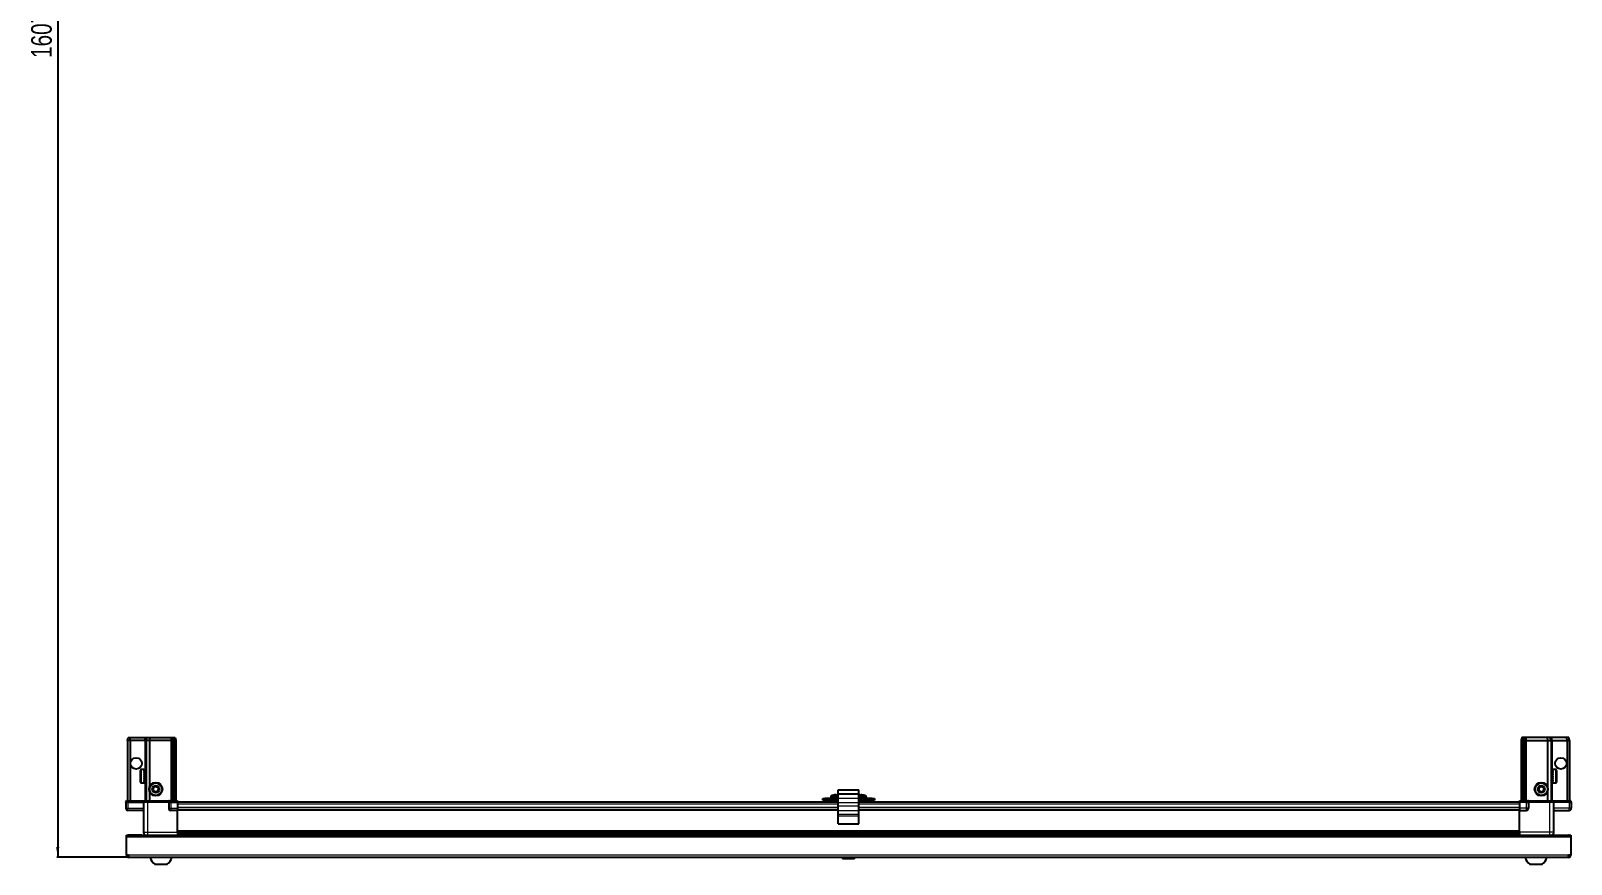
# Model space of a CAD drawing. Header units: millimetres. Extents: x 1219 to 6202, y -1244 to 1898.
# Drawn here: x 1283 to 2775, y -1244 to -437 of the extents above; entities that cross this region are included whole.
import ezdxf

# ---------------------------------------------------------------- set-up
doc = ezdxf.new("R2010")
doc.units = ezdxf.units.MM
doc.layers.add('FORMAT', color=7, linetype='Continuous')
doc.styles.add('SLDTEXTSTYLE0', font='TXT', dxfattribs={"width": 0.75})
doc.dimstyles.new('SLDDIMSTYLE0', dxfattribs={"dimtxt": 20, "dimasz": 10, "dimexe": 0, "dimexo": 0.0625, "dimgap": 5, "dimtad": 2, "dimdec": 1, "dimrnd": 1e-09, "dimzin": 12, "dimdsep": 46, "dimtxsty": 'SLDTEXTSTYLE0', "dimsah": 1, "dimcen": 0.09, "dimadec": 0, "dimazin": 3, "dimtfac": 1, "dimtofl": 0, "dimtmove": 0, "dimatfit": 3, "dimfxl": 0, "dimfrac": 2, "dimtolj": 1, "dimtzin": 12, "dimarcsym": 0})

# ---------------------------------------------------------------- blocks, each defined once
blk = doc.blocks.new('_D_10')
at = {"layer": 'FORMAT'}
for p, q in [((2068.9, 369.4), (1307.7, 369.4)), ((1308.7, 369.4), (1308.7, -1237.6)), ((1377.2, -1237.6), (1307.7, -1237.6))]:
    blk.add_line(p, q, dxfattribs=at)
for points in [[(1308.7, 369.4), (1307.1, 359.4), (1310.2, 359.4)], [(1308.7, -1237.6), (1310.2, -1227.6), (1307.1, -1227.6)]]:
    blk.add_solid(points, dxfattribs=at)
at = {"layer": 'FORMAT', "insert": (1282.9, -463.7), "char_height": 20, "attachment_point": 1, "rotation": 90, "style": 'SLDTEXTSTYLE0'}
blk.add_mtext('1607', dxfattribs=at)

msp = doc.modelspace()

# ---------------------------------------------------------------- linework, layer by layer
at = {"color": 7, "linetype": 'Continuous', "lineweight": 25}
for p, q in [((1376.16, -1124.64), (1376.96, -1121.64)), ((1376.16, -1124.64), (1376.16, -1182.94)), ((1378.66, -1124.64), (1376.16, -1124.64)), ((1376.96, -1121.64), (1378.81, -1121.64)), ((1378.66, -1124.64), (1378.81, -1121.64)), ((1393.16, -1124.64), (1378.66, -1124.64)), ((1378.66, -1124.64), (1378.66, -1182.94)), ((1378.81, -1121.64), (1393.16, -1121.64)), ((1393.16, -1121.64), (1394.96, -1121.64)), ((1394.16, -1124.64), (1393.16, -1124.64)), ((1394.16, -1124.64), (1394.96, -1121.64)), ((1397.66, -1124.64), (1394.16, -1124.64)), ((1394.16, -1124.64), (1394.16, -1182.94)), ((1394.96, -1121.64), (1397.99, -1121.64)), ((1397.99, -1121.64), (1397.66, -1124.64)), ((1397.66, -1124.64), (1397.66, -1169.14)), ((1418.16, -1124.64), (1397.66, -1124.64)), ((1397.99, -1121.64), (1418.16, -1121.64)), ((1418.16, -1121.64), (1419.96, -1121.64)), ((1419.16, -1124.64), (1418.16, -1124.64)), ((1419.96, -1121.64), (1419.16, -1124.64)), ((1419.16, -1124.64), (1419.16, -1182.94)), ((1420.16, -1124.64), (1419.16, -1124.64)), ((1419.96, -1121.64), (1420.7, -1121.64)), ((1420.7, -1121.64), (1420.16, -1124.64)), ((1420.16, -1124.64), (1420.16, -1182.94)), ((1421.66, -1124.64), (1420.16, -1124.64)), ((1420.7, -1121.64), (1421.2, -1121.64)), ((1421.2, -1121.64), (1422.35, -1121.64)), ((1421.2, -1121.64), (1421.66, -1124.64)), ((1421.66, -1124.64), (1421.66, -1182.94)), ((1423.16, -1124.64), (1421.66, -1124.64)), ((1422.35, -1121.64), (1423.16, -1124.64)), ((1423.16, -1124.64), (1423.16, -1182.94)), ((2726.96, -1121.64), (2726.16, -1124.64)), ((2726.16, -1124.64), (2727.66, -1124.64)), ((2726.16, -1124.64), (2726.16, -1182.94)), ((2728.11, -1121.64), (2726.96, -1121.64)), ((2728.11, -1121.64), (2727.66, -1124.64)), ((2727.66, -1124.64), (2729.16, -1124.64)), ((2727.66, -1124.64), (2727.66, -1182.94)), ((2728.61, -1121.64), (2728.11, -1121.64)), ((2728.61, -1121.64), (2729.16, -1124.64)), ((2729.35, -1121.64), (2728.61, -1121.64)), ((2729.16, -1124.64), (2729.16, -1182.94)), ((2729.16, -1124.64), (2730.16, -1124.64)), ((2729.35, -1121.64), (2730.16, -1124.64)), ((2731.16, -1121.64), (2729.35, -1121.64)), ((2730.16, -1124.64), (2730.16, -1182.94)), ((2730.16, -1124.64), (2731.16, -1124.64)), ((2751.32, -1121.64), (2731.16, -1121.64)), ((2731.16, -1124.64), (2751.66, -1124.64)), ((2751.32, -1121.64), (2751.66, -1124.64)), ((2754.35, -1121.64), (2751.32, -1121.64)), ((2751.66, -1124.64), (2751.66, -1169.14)), ((2751.66, -1124.64), (2755.16, -1124.64)), ((2755.16, -1124.64), (2754.35, -1121.64)), ((2756.16, -1121.64), (2754.35, -1121.64)), ((2755.16, -1124.64), (2755.16, -1182.94)), ((2755.16, -1124.64), (2756.16, -1124.64)), ((2770.5, -1121.64), (2756.16, -1121.64)), ((2756.16, -1124.64), (2770.66, -1124.64)), ((2770.66, -1124.64), (2770.5, -1121.64)), ((2772.35, -1121.64), (2770.5, -1121.64)), ((2770.66, -1124.64), (2770.66, -1182.94)), ((2770.66, -1124.64), (2773.16, -1124.64)), ((2773.16, -1124.64), (2772.35, -1121.64)), ((2773.16, -1124.64), (2773.16, -1182.94)), ((1388.96, -1164.84), (1388.96, -1153.44)), ((1392.16, -1152.64), (1389.76, -1152.64)), ((1392.16, -1152.64), (1392.16, -1152.65)), ((1392.16, -1152.65), (1392.66, -1152.65)), ((1392.16, -1152.84), (1392.66, -1152.84)), ((1392.16, -1152.84), (1392.16, -1153.06)), ((1392.16, -1153.06), (1392.66, -1153.06)), ((1392.16, -1153.63), (1392.66, -1153.63)), ((1392.16, -1153.63), (1392.16, -1154.06)), ((1392.16, -1154.06), (1392.66, -1154.06)), ((1392.16, -1154.97), (1392.66, -1154.97)), ((1392.16, -1154.97), (1392.16, -1155.56)), ((1392.16, -1155.56), (1392.66, -1155.56)), ((1392.16, -1156.71), (1392.66, -1156.71)), ((1392.16, -1156.71), (1392.16, -1157.41)), ((1392.16, -1157.41), (1392.66, -1157.41)), ((1392.16, -1158.69), (1392.66, -1158.69)), ((1392.16, -1158.69), (1392.16, -1159.43)), ((1392.16, -1158.84), (1392.66, -1158.84)), ((1392.16, -1159.34), (1392.66, -1159.34)), ((1392.16, -1159.43), (1392.66, -1159.43)), ((1392.16, -1160.72), (1392.66, -1160.72)), ((1392.16, -1160.72), (1392.16, -1161.42)), ((1392.16, -1161.42), (1392.66, -1161.42)), ((1392.16, -1162.59), (1392.66, -1162.59)), ((1392.16, -1162.59), (1392.16, -1163.19)), ((1392.16, -1163.19), (1392.66, -1163.19)), ((1392.66, -1152.84), (1392.66, -1152.65)), ((1392.66, -1153.06), (1392.66, -1152.84)), ((1392.66, -1153.63), (1392.66, -1153.06)), ((1392.66, -1154.06), (1392.66, -1153.63)), ((1392.66, -1154.97), (1392.66, -1154.06)), ((1392.76, -1154.74), (1392.66, -1154.74)), ((1392.66, -1155.56), (1392.66, -1154.97)), ((1392.66, -1156.71), (1392.66, -1155.56)), ((1392.66, -1157.41), (1392.66, -1156.71)), ((1392.66, -1158.69), (1392.66, -1157.41)), ((1392.66, -1158.84), (1392.66, -1158.69)), ((1392.66, -1159.43), (1392.66, -1159.34)), ((1392.66, -1160.72), (1392.66, -1159.43)), ((1392.66, -1161.42), (1392.66, -1160.72)), ((1392.66, -1162.59), (1392.66, -1161.42)), ((1392.66, -1163.19), (1392.66, -1162.59)), ((1392.66, -1164.12), (1392.66, -1163.19)), ((1392.66, -1163.54), (1392.76, -1163.54)), ((1392.76, -1163.54), (1392.76, -1154.74)), ((1393.64, -1155.84), (1393.16, -1155.14)), ((1393.16, -1163.14), (1393.16, -1155.14)), ((1393.16, -1163.14), (1393.64, -1162.45)), ((1394.12, -1155.14), (1393.64, -1155.84)), ((1393.64, -1162.45), (1393.64, -1155.84)), ((1393.64, -1162.45), (1394.12, -1163.14)), ((1394.16, -1155.14), (1394.12, -1155.14)), ((1394.12, -1163.14), (1394.12, -1155.14)), ((1394.12, -1163.14), (1394.16, -1163.14)), ((2755.19, -1155.14), (2755.16, -1155.14)), ((2755.16, -1163.14), (2755.19, -1163.14)), ((2755.67, -1155.84), (2755.19, -1155.14)), ((2755.19, -1155.14), (2755.19, -1163.14)), ((2755.19, -1163.14), (2755.67, -1162.45)), ((2756.16, -1155.14), (2755.67, -1155.84)), ((2755.67, -1155.84), (2755.67, -1162.45)), ((2755.67, -1162.45), (2756.16, -1163.14)), ((2756.16, -1155.14), (2756.16, -1163.14)), ((2756.66, -1154.74), (2756.56, -1154.74)), ((2756.56, -1154.74), (2756.56, -1163.54)), ((2756.56, -1163.54), (2756.66, -1163.54)), ((2759.56, -1152.64), (2756.66, -1152.64)), ((2757.16, -1152.64), (2756.66, -1152.64)), ((2756.66, -1152.64), (2756.66, -1152.69)), ((2756.66, -1152.69), (2756.66, -1152.98)), ((2757.16, -1152.69), (2756.66, -1152.69)), ((2757.16, -1152.98), (2756.66, -1152.98)), ((2756.66, -1152.98), (2756.66, -1153.25)), ((2757.16, -1153.25), (2756.66, -1153.25)), ((2756.66, -1153.25), (2756.66, -1153.92)), ((2757.16, -1153.92), (2756.66, -1153.92)), ((2756.66, -1153.92), (2756.66, -1154.39)), ((2756.66, -1154.39), (2756.66, -1155.36)), ((2757.16, -1154.39), (2756.66, -1154.39)), ((2757.16, -1155.36), (2756.66, -1155.36)), ((2756.66, -1155.36), (2756.66, -1155.99)), ((2756.66, -1155.99), (2756.66, -1157.18)), ((2757.16, -1155.99), (2756.66, -1155.99)), ((2757.16, -1157.18), (2756.66, -1157.18)), ((2756.66, -1157.18), (2756.66, -1157.82)), ((2757.16, -1157.82), (2756.66, -1157.82)), ((2756.66, -1157.9), (2756.66, -1159.19)), ((2757.16, -1157.9), (2756.66, -1157.9)), ((2757.16, -1159.19), (2756.66, -1159.19)), ((2757.16, -1159.68), (2756.66, -1159.68)), ((2756.66, -1159.68), (2756.66, -1159.93)), ((2756.66, -1159.93), (2756.66, -1161.2)), ((2757.16, -1159.93), (2756.66, -1159.93)), ((2757.16, -1161.2), (2756.66, -1161.2)), ((2756.66, -1161.2), (2756.66, -1161.89)), ((2756.66, -1161.89), (2756.66, -1163.01)), ((2757.16, -1161.89), (2756.66, -1161.89)), ((2757.16, -1163.01), (2756.66, -1163.01)), ((2756.66, -1163.01), (2756.66, -1163.57)), ((2756.66, -1163.57), (2756.66, -1164.43)), ((2757.16, -1163.57), (2756.66, -1163.57)), ((2757.16, -1152.69), (2757.16, -1152.64)), ((2757.16, -1153.25), (2757.16, -1152.98)), ((2757.16, -1154.39), (2757.16, -1153.92)), ((2757.16, -1155.99), (2757.16, -1155.36)), ((2757.16, -1157.9), (2757.16, -1157.18)), ((2757.16, -1159.93), (2757.16, -1159.19)), ((2757.16, -1161.89), (2757.16, -1161.2)), ((2757.16, -1163.57), (2757.16, -1163.01)), ((2760.36, -1153.44), (2760.36, -1164.84)), ((1389.76, -1165.64), (1392.16, -1165.64)), ((1392.16, -1164.12), (1392.66, -1164.12)), ((1392.16, -1164.12), (1392.16, -1164.57)), ((1392.16, -1164.57), (1392.66, -1164.57)), ((1392.16, -1165.17), (1392.66, -1165.17)), ((1392.16, -1165.17), (1392.16, -1165.41)), ((1392.16, -1165.41), (1392.66, -1165.41)), ((1392.16, -1165.63), (1392.66, -1165.63)), ((1392.16, -1165.63), (1392.16, -1165.64)), ((1392.16, -1165.64), (1392.66, -1165.64)), ((1392.66, -1164.57), (1392.66, -1164.12)), ((1392.66, -1165.17), (1392.66, -1164.57)), ((1392.66, -1165.41), (1392.66, -1165.17)), ((1392.66, -1165.63), (1392.66, -1165.41)), ((1392.66, -1165.64), (1392.66, -1165.63)), ((1397.66, -1174.14), (1397.66, -1182.94)), ((2063.33, -1177.31), (2063.33, -1177.31)), ((2064.66, -1172.29), (2084.66, -1172.29)), ((2064.66, -1176.29), (2064.66, -1172.29)), ((2064.66, -1176.29), (2084.66, -1176.29)), ((2064.66, -1180.28), (2064.66, -1176.29)), ((2084.66, -1176.29), (2084.66, -1172.29)), ((2084.66, -1180.28), (2084.66, -1176.29)), ((2088.33, -1177.31), (2088.33, -1177.31)), ((2751.66, -1174.14), (2751.66, -1182.94)), ((2757.16, -1164.43), (2756.66, -1164.43)), ((2756.66, -1164.43), (2756.66, -1164.83)), ((2756.66, -1164.83), (2756.66, -1165.34)), ((2757.16, -1164.83), (2756.66, -1164.83)), ((2757.16, -1165.34), (2756.66, -1165.34)), ((2756.66, -1165.34), (2756.66, -1165.52)), ((2756.66, -1165.52), (2756.66, -1165.64)), ((2757.16, -1165.52), (2756.66, -1165.52)), ((2756.66, -1165.64), (2759.56, -1165.64)), ((2757.16, -1164.83), (2757.16, -1164.43)), ((2757.16, -1165.52), (2757.16, -1165.34)), ((1375.16, -1182.94), (1374.66, -1183.81)), ((1374.66, -1184.14), (1374.66, -1183.81)), ((1374.66, -1184.14), (1376.66, -1184.14)), ((1374.66, -1184.14), (1374.66, -1190.14)), ((1376.66, -1182.94), (1375.16, -1182.94)), ((1376.66, -1182.94), (1391.46, -1182.94)), ((1391.46, -1184.14), (1376.66, -1184.14)), ((1376.66, -1184.14), (1391.46, -1184.14)), ((1391.66, -1192.14), (1376.66, -1192.14)), ((1391.46, -1182.94), (1391.66, -1182.94)), ((1391.66, -1184.14), (1391.46, -1184.14)), ((1391.66, -1184.14), (1391.66, -1182.94)), ((1391.66, -1182.94), (1395.66, -1182.94)), ((1395.66, -1184.14), (1391.66, -1184.14)), ((1391.66, -1184.14), (1391.66, -1213.14)), ((1395.66, -1182.94), (1415.96, -1182.94)), ((1415.96, -1184.14), (1395.66, -1184.14)), ((1415.96, -1182.94), (1416.16, -1182.94)), ((1416.16, -1184.14), (1415.96, -1184.14)), ((1416.16, -1184.14), (1416.16, -1182.94)), ((1416.83, -1182.94), (1416.16, -1182.94)), ((1416.16, -1184.14), (1418.16, -1184.14)), ((1416.16, -1184.14), (1416.16, -1190.14)), ((1416.83, -1182.94), (1424.66, -1182.94)), ((1424.66, -1183.81), (1418.16, -1183.81)), ((1424.66, -1184.14), (1418.16, -1184.14)), ((1418.16, -1184.14), (1424.66, -1184.14)), ((1424.66, -1192.14), (1418.16, -1192.14)), ((1424.66, -1182.94), (1424.66, -1183.81)), ((1424.66, -1183.81), (1424.66, -1183.81)), ((1424.66, -1184.14), (1424.66, -1183.81)), ((1424.66, -1184.14), (1424.66, -1184.14)), ((1424.66, -1184.14), (1424.66, -1190.14)), ((2064.66, -1184.29), (1424.66, -1184.29)), ((1424.66, -1190.14), (1424.66, -1192.14)), ((2064.66, -1191.49), (1424.66, -1191.49)), ((1424.66, -1213.14), (1424.66, -1192.14)), ((2049.66, -1182.29), (2049.66, -1180.79)), ((2049.66, -1180.79), (2051.66, -1180.79)), ((2051.66, -1182.29), (2049.66, -1182.29)), ((2051.66, -1180.79), (2051.66, -1182.29)), ((2062.91, -1180.79), (2051.66, -1180.79)), ((2062.91, -1182.29), (2051.66, -1182.29)), ((2057.41, -1178.89), (2057.41, -1180.79)), ((2059.66, -1182.29), (2059.66, -1184.29)), ((2062.91, -1182.29), (2062.91, -1180.79)), ((2062.91, -1180.79), (2064.66, -1180.79)), ((2064.66, -1182.29), (2062.91, -1182.29)), ((2064.66, -1184.6), (2064.66, -1180.28)), ((2064.66, -1187.83), (2064.66, -1184.6)), ((2064.66, -1192.15), (2064.66, -1187.83)), ((2064.66, -1195.93), (2064.66, -1192.15)), ((2084.66, -1184.6), (2084.66, -1180.28)), ((2084.66, -1180.79), (2086.41, -1180.79)), ((2086.41, -1182.29), (2084.66, -1182.29)), ((2724.66, -1184.29), (2084.66, -1184.29)), ((2084.66, -1187.83), (2084.66, -1184.6)), ((2084.66, -1192.15), (2084.66, -1187.83)), ((2724.66, -1191.49), (2084.66, -1191.49)), ((2084.66, -1195.93), (2084.66, -1192.15)), ((2086.41, -1180.79), (2086.41, -1182.29)), ((2097.66, -1180.79), (2086.41, -1180.79)), ((2097.66, -1182.29), (2086.41, -1182.29)), ((2089.66, -1184.29), (2089.66, -1182.29)), ((2091.91, -1180.79), (2091.91, -1178.89)), ((2097.66, -1182.29), (2097.66, -1180.79)), ((2097.66, -1180.79), (2099.66, -1180.79)), ((2099.66, -1182.29), (2097.66, -1182.29)), ((2099.66, -1180.79), (2099.66, -1182.29)), ((2724.66, -1183.81), (2724.66, -1182.94)), ((2724.66, -1182.94), (2732.48, -1182.94)), ((2731.16, -1183.81), (2724.66, -1183.81)), ((2724.66, -1184.14), (2724.66, -1183.81)), ((2731.16, -1184.14), (2724.66, -1184.14)), ((2724.66, -1184.14), (2724.66, -1190.14)), ((2724.66, -1190.14), (2724.66, -1192.14)), ((2724.66, -1192.14), (2731.16, -1192.14)), ((2724.66, -1213.14), (2724.66, -1192.14)), ((2731.16, -1184.14), (2733.16, -1184.14)), ((2733.16, -1184.14), (2731.16, -1184.14)), ((2733.16, -1182.94), (2732.48, -1182.94)), ((2733.16, -1184.14), (2733.16, -1182.94)), ((2733.16, -1182.94), (2733.36, -1182.94)), ((2733.36, -1184.14), (2733.16, -1184.14)), ((2733.16, -1184.14), (2733.16, -1190.14)), ((2733.36, -1182.94), (2753.66, -1182.94)), ((2753.66, -1184.14), (2733.36, -1184.14)), ((2753.66, -1182.94), (2757.66, -1182.94)), ((2757.66, -1184.14), (2753.66, -1184.14)), ((2757.66, -1184.14), (2757.66, -1182.94)), ((2757.66, -1182.94), (2757.86, -1182.94)), ((2757.86, -1184.14), (2757.66, -1184.14)), ((2757.66, -1184.14), (2757.66, -1213.14)), ((2757.66, -1192.14), (2772.66, -1192.14)), ((2757.86, -1182.94), (2772.66, -1182.94)), ((2772.66, -1184.14), (2757.86, -1184.14)), ((2774.16, -1182.94), (2772.66, -1182.94)), ((2772.66, -1184.14), (2774.66, -1184.14)), ((2774.66, -1183.81), (2774.16, -1182.94)), ((2774.66, -1183.81), (2774.16, -1182.94)), ((2774.66, -1184.14), (2774.66, -1183.81)), ((2774.66, -1184.14), (2774.66, -1183.81)), ((2774.66, -1184.14), (2774.66, -1184.14)), ((2774.66, -1184.14), (2774.66, -1190.14)), ((2064.66, -1197.37), (2064.66, -1195.93)), ((2064.66, -1205.09), (2064.66, -1197.37)), ((2064.66, -1205.09), (2084.66, -1205.09)), ((2084.66, -1197.37), (2084.66, -1195.93)), ((2084.66, -1205.09), (2084.66, -1197.37)), ((1375.16, -1216.14), (2774.16, -1216.14)), ((1375.16, -1218.24), (1375.16, -1216.14)), ((1375.16, -1235.54), (1375.16, -1218.24)), ((1390.16, -1216.04), (1377.26, -1216.04)), ((1390.16, -1216.04), (1390.16, -1216.14)), ((1424.66, -1214.17), (2724.66, -1214.17)), ((1424.66, -1214.2), (2724.66, -1214.2)), ((1448.53, -1215.99), (1424.66, -1215.99)), ((1443.16, -1216.14), (1443.16, -1215.99)), ((1443.2, -1216.14), (1443.2, -1215.99)), ((1443.47, -1216.14), (1443.47, -1215.99)), ((1443.73, -1216.14), (1443.73, -1215.99)), ((1444.38, -1216.14), (1444.38, -1215.99)), ((1444.84, -1216.14), (1444.84, -1215.99)), ((1445.81, -1216.14), (1445.81, -1215.99)), ((1446.43, -1216.14), (1446.43, -1215.99)), ((1447.62, -1216.14), (1447.62, -1215.99)), ((1448.28, -1216.14), (1448.28, -1215.99)), ((1448.33, -1216.14), (1448.33, -1215.99)), ((1449.62, -1215.99), (1448.53, -1215.99)), ((1450.35, -1215.99), (1449.62, -1215.99)), ((1449.62, -1216.14), (1449.62, -1215.99)), ((1449.62, -1215.99), (1449.62, -1215.99)), ((1449.63, -1216.14), (1449.63, -1215.99)), ((1450.13, -1216.14), (1450.13, -1215.99)), ((1450.36, -1215.99), (1450.35, -1215.99)), ((1450.36, -1216.14), (1450.36, -1215.99)), ((1450.78, -1215.99), (1450.36, -1215.99)), ((2698.53, -1215.99), (1450.78, -1215.99)), ((1451.63, -1216.14), (1451.63, -1215.99)), ((1452.32, -1216.14), (1452.32, -1215.99)), ((1453.45, -1216.14), (1453.45, -1215.99)), ((1454.02, -1216.14), (1454.02, -1215.99)), ((1454.9, -1216.14), (1454.9, -1215.99)), ((1455.3, -1216.14), (1455.3, -1215.99)), ((1455.83, -1216.14), (1455.83, -1215.99)), ((1456.02, -1216.14), (1456.02, -1215.99)), ((1456.16, -1216.14), (1456.16, -1215.99)), ((2693.16, -1216.14), (2693.16, -1215.99)), ((2693.33, -1216.14), (2693.33, -1215.99)), ((2693.54, -1216.14), (2693.54, -1215.99)), ((2694.1, -1216.14), (2694.1, -1215.99)), ((2694.52, -1216.14), (2694.52, -1215.99)), ((2695.42, -1216.14), (2695.42, -1215.99)), ((2696, -1216.14), (2696, -1215.99)), ((2697.15, -1216.14), (2697.15, -1215.99)), ((2697.84, -1216.14), (2697.84, -1215.99)), ((2699.12, -1215.99), (2698.53, -1215.99)), ((2699.12, -1216.14), (2699.12, -1215.99)), ((2699.13, -1215.99), (2699.12, -1215.99)), ((2699.86, -1215.99), (2699.13, -1215.99)), ((2699.29, -1216.14), (2699.29, -1215.99)), ((2699.79, -1216.14), (2699.79, -1215.99)), ((2699.86, -1216.14), (2699.86, -1215.99)), ((2700.78, -1215.99), (2699.86, -1215.99)), ((2699.86, -1215.99), (2699.86, -1215.99)), ((2724.66, -1215.99), (2700.78, -1215.99)), ((2701.15, -1216.14), (2701.15, -1215.99)), ((2701.86, -1216.14), (2701.86, -1215.99)), ((2703.03, -1216.14), (2703.03, -1215.99)), ((2703.64, -1216.14), (2703.64, -1215.99)), ((2704.58, -1216.14), (2704.58, -1215.99)), ((2705.03, -1216.14), (2705.03, -1215.99)), ((2705.65, -1216.14), (2705.65, -1215.99)), ((2705.9, -1216.14), (2705.9, -1215.99)), ((2706.14, -1216.14), (2706.14, -1215.99)), ((2706.15, -1216.14), (2706.15, -1215.99)), ((2759.16, -1216.04), (2759.16, -1216.14)), ((2759.16, -1216.04), (2772.06, -1216.04)), ((2774.16, -1216.14), (2774.16, -1218.24)), ((2774.16, -1218.24), (2774.16, -1235.54)), ((1377.26, -1235.54), (1375.16, -1235.54)), ((1377.26, -1235.54), (1377.26, -1237.64)), ((2772.06, -1237.64), (1377.26, -1237.64)), ((2069.86, -1237.64), (2068.87, -1238.63)), ((2080.44, -1238.63), (2079.46, -1237.64)), ((2774.16, -1235.54), (2772.06, -1235.54)), ((2772.06, -1237.64), (2772.06, -1235.54)), ((1402.66, -1244.24), (1414.66, -1244.24)), ((2068.87, -1238.63), (2068.87, -1239.14)), ((2080.44, -1238.63), (2068.87, -1238.63)), ((2080.44, -1239.14), (2068.87, -1239.14)), ((2080.44, -1239.14), (2080.44, -1238.63)), ((2734.66, -1244.24), (2746.66, -1244.24))]:
    msp.add_line(p, q, dxfattribs=at)
at = {"color": 8, "linetype": 'Continuous', "lineweight": 18}
for p, q in [((1393.16, -1124.64), (1393.16, -1121.64)), ((1393.16, -1124.64), (1393.16, -1155.14)), ((1418.16, -1121.64), (1418.16, -1124.64)), ((1418.16, -1124.64), (1418.16, -1182.94)), ((2731.16, -1121.64), (2731.16, -1124.64)), ((2731.16, -1124.64), (2731.16, -1182.94)), ((2756.16, -1124.64), (2756.16, -1121.64)), ((2756.16, -1124.64), (2756.16, -1155.14)), ((1389.76, -1165.64), (1389.76, -1152.64)), ((1393.16, -1163.14), (1393.16, -1182.94)), ((2756.16, -1163.14), (2756.16, -1182.94)), ((2759.56, -1152.64), (2759.56, -1165.64)), ((2057.6, -1178.52), (2062.16, -1178.52)), ((2062.16, -1178.52), (2064.66, -1178.52)), ((2084.66, -1178.52), (2087.16, -1178.52)), ((2087.16, -1178.52), (2091.71, -1178.52)), ((1374.66, -1190.14), (1376.66, -1190.14)), ((1376.66, -1184.14), (1376.66, -1182.94)), ((1376.66, -1184.14), (1376.66, -1190.14)), ((1376.66, -1190.14), (1391.66, -1190.14)), ((1376.66, -1192.14), (1376.66, -1190.14)), ((1391.46, -1184.14), (1391.46, -1182.94)), ((1395.66, -1184.14), (1395.66, -1182.94)), ((1395.66, -1184.14), (1395.66, -1213.14)), ((1415.96, -1184.14), (1415.96, -1182.94)), ((1416.16, -1190.14), (1418.16, -1190.14)), ((1418.16, -1184.14), (1418.16, -1183.81)), ((1418.16, -1184.14), (1418.16, -1190.14)), ((1418.16, -1190.14), (1424.66, -1190.14)), ((1418.16, -1190.14), (1418.16, -1192.14)), ((1424.66, -1184.14), (1424.66, -1183.81)), ((2064.66, -1186.29), (1424.66, -1186.29)), ((2064.66, -1189.49), (1424.66, -1189.49)), ((2064.66, -1192.14), (1424.66, -1192.14)), ((2057.41, -1178.89), (2062.16, -1178.89)), ((2062.16, -1178.89), (2064.66, -1178.89)), ((2064.66, -1180.28), (2084.66, -1180.28)), ((2064.66, -1184.6), (2084.66, -1184.6)), ((2064.66, -1187.83), (2084.66, -1187.83)), ((2064.66, -1192.15), (2084.66, -1192.15)), ((2084.66, -1178.89), (2087.16, -1178.89)), ((2724.66, -1186.29), (2084.66, -1186.29)), ((2724.66, -1189.49), (2084.66, -1189.49)), ((2724.66, -1192.14), (2084.66, -1192.14)), ((2087.16, -1178.89), (2091.91, -1178.89)), ((2731.16, -1190.14), (2724.66, -1190.14)), ((2731.16, -1184.14), (2731.16, -1183.81)), ((2731.16, -1184.14), (2731.16, -1190.14)), ((2731.16, -1190.14), (2731.16, -1192.14)), ((2733.16, -1190.14), (2731.16, -1190.14)), ((2733.36, -1182.94), (2733.36, -1184.14)), ((2753.66, -1184.14), (2753.66, -1182.94)), ((2753.66, -1184.14), (2753.66, -1213.14)), ((2772.66, -1190.14), (2757.66, -1190.14)), ((2757.86, -1182.94), (2757.86, -1184.14)), ((2772.66, -1184.14), (2772.66, -1182.94)), ((2772.66, -1184.14), (2772.66, -1190.14)), ((2774.66, -1190.14), (2772.66, -1190.14)), ((2772.66, -1192.14), (2772.66, -1190.14)), ((2064.66, -1195.93), (2084.66, -1195.93)), ((2064.66, -1197.37), (2084.66, -1197.37)), ((2774.16, -1218.24), (1375.16, -1218.24)), ((1377.26, -1216.14), (1377.26, -1216.04)), ((1395.66, -1213.14), (1424.66, -1213.14)), ((1424.66, -1211.55), (2724.66, -1211.55)), ((2724.66, -1212.96), (1424.66, -1212.96)), ((1424.66, -1215.41), (2724.66, -1215.41)), ((2753.66, -1213.14), (2724.66, -1213.14)), ((2772.06, -1216.14), (2772.06, -1216.04)), ((2772.06, -1235.54), (1377.26, -1235.54))]:
    msp.add_line(p, q, dxfattribs=at)
at = {"color": 7, "linetype": 'Continuous', "lineweight": 25, "flags": 128}
for points in [[(2064.66, -1177.5), (2064.65, -1177.49), (2064.33, -1177.4)], [(2085.01, -1177.39), (2084.69, -1177.49), (2084.66, -1177.5)], [(1377.26, -1216.04), (1376.85, -1216.09), (1376.62, -1216.14)], [(2772.7, -1216.14), (2772.47, -1216.09), (2772.06, -1216.04)]]:
    msp.add_lwpolyline(points, dxfattribs=at)
at = {"color": 7, "linetype": 'Continuous', "lineweight": 25}
for centre, radius in [((1384.66, -1146.64), 5.5), ((2764.66, -1146.64), 5.5), ((1403.66, -1171.64), 6.5), ((1403.66, -1171.64), 3.46), ((2745.66, -1171.64), 6.5), ((2745.66, -1171.64), 3.46)]:
    msp.add_circle(centre, radius, dxfattribs=at)
at = {"color": 8, "linetype": 'Continuous', "lineweight": 18}
for centre in [(1403.66, -1171.64), (2745.66, -1171.64)]:
    msp.add_circle(centre, 5.7, dxfattribs=at)
at = {"color": 7, "linetype": 'Continuous', "lineweight": 25}
for centre, radius, start, end in [((1389.76, -1153.44), 0.8, 90, 180), ((1393.16, -1154.74), 0.4, 180, 270), ((1393.16, -1163.54), 0.4, 90, 180), ((2756.16, -1154.74), 0.4, 270, 360), ((2756.16, -1163.54), 0.4, 0, 90), ((2759.56, -1153.44), 0.8, 0, 90), ((1389.76, -1164.84), 0.8, 180, 270), ((1403.66, -1171.64), 2.5, 147.37605, 207.37605), ((1403.66, -1171.64), 2.5, 207.37605, 267.37605), ((1403.66, -1171.64), 2.5, 87.37605, 147.37605), ((1403.66, -1171.64), 2.5, 267.37605, 327.37605), ((1403.66, -1171.64), 2.5, 27.37605, 87.37605), ((1403.66, -1171.64), 2.5, 327.37605, 27.37605), ((2057.86, -1178.89), 0.45, 124.71791, 180), ((2062.16, -1185.09), 8, 105.59831, 124.71791), ((2087.16, -1185.09), 8, 55.28209, 74.20809), ((2091.46, -1178.89), 0.45, 0, 55.28209), ((2745.66, -1171.64), 2.5, 134.67671, 194.67671), ((2745.66, -1171.64), 2.5, 194.67671, 254.67671), ((2745.66, -1171.64), 2.5, 74.67671, 134.67671), ((2745.66, -1171.64), 2.5, 254.67671, 314.67671), ((2745.66, -1171.64), 2.5, 14.67671, 74.67671), ((2745.66, -1171.64), 2.5, 314.67671, 14.67671), ((2759.56, -1164.84), 0.8, 270, 360), ((1376.66, -1190.14), 2, 180, 270), ((1418.16, -1190.14), 2, 180, 270), ((2731.16, -1190.14), 2, 270, 0), ((2772.66, -1190.14), 2, 270, 0), ((1377.26, -1235.54), 2.1, 180, 270), ((1377.26, -1235.54), 0.6, 180, 270), ((1409.68, -1234.62), 11.91, 194.70035, 233.8734), ((1407.63, -1234.62), 11.91, 306.1266, 345.29965), ((2741.68, -1234.62), 11.91, 194.70035, 233.8734), ((2739.63, -1234.62), 11.91, 306.1266, 345.29965), ((2772.06, -1235.54), 2.1, 270, 0), ((2772.06, -1235.54), 0.6, 270, 0)]:
    msp.add_arc(centre, radius, start, end, dxfattribs=at)
for centre, start_param, end_param in [((1418.16, -1180.35), 2.4188584, 3.1415927), ((2731.16, -1180.35), 3.1415927, 3.8643269)]:
    msp.add_ellipse(centre, major_axis=(0, 3.46), ratio=0.5773503, start_param=start_param, end_param=end_param, dxfattribs=at)
for points, knots in [([(1400.77, -1171.51), (1401.05, -1171.08), (1401.57, -1170.27), (1402.09, -1169.46), (1402.33, -1169.08)], [0, 0, 0, 0, 0.53468586, 1, 1, 1, 1]), ([(1402.1, -1174.08), (1402.04, -1173.96), (1401.77, -1173.43), (1401.31, -1172.55), (1400.93, -1171.82), (1400.77, -1171.51)], [0, 0, 0, 0, 0.1331247, 0.6370994, 1, 1, 1, 1]), ([(1404.98, -1174.21), (1404.47, -1174.18), (1403.51, -1174.14), (1402.55, -1174.1), (1402.1, -1174.08)], [0, 0, 0, 0, 0.53468586, 1, 1, 1, 1]), ([(1402.33, -1169.08), (1402.85, -1169.1), (1403.81, -1169.15), (1404.77, -1169.19), (1405.21, -1169.21)], [0, 0, 0, 0, 0.5346859, 1, 1, 1, 1]), ([(1406.54, -1171.78), (1406.26, -1172.21), (1405.74, -1173.02), (1405.23, -1173.83), (1404.98, -1174.21)], [0, 0, 0, 0, 0.5346859, 1, 1, 1, 1]), ([(1405.21, -1169.21), (1405.37, -1169.52), (1405.75, -1170.25), (1406.21, -1171.13), (1406.48, -1171.67), (1406.54, -1171.78)], [0, 0, 0, 0, 0.3629006, 0.8668753, 1, 1, 1, 1]), ([(2064.41, -1177.42), (2064.41, -1177.42), (2064.4, -1177.42), (2064.38, -1177.41), (2064.26, -1177.38), (2063.99, -1177.31), (2063.69, -1177.25), (2063.46, -1177.23), (2063.32, -1177.25), (2063.33, -1177.31), (2063.34, -1177.38), (2063.33, -1177.4), (2063.31, -1177.41), (2063.29, -1177.42), (2063.28, -1177.42), (2063.25, -1177.42), (2063.2, -1177.41), (2062.99, -1177.35), (2062.73, -1177.29), (2062.37, -1177.24), (2062.05, -1177.23), (2061.67, -1177.27), (2061.37, -1177.34), (2061.14, -1177.4), (2061.07, -1177.41), (2061.05, -1177.42), (2061.03, -1177.42), (2061.01, -1177.42), (2060.99, -1177.41), (2060.97, -1177.36), (2061, -1177.29), (2060.96, -1177.24), (2060.76, -1177.24), (2060.46, -1177.28), (2060.17, -1177.35), (2059.96, -1177.4), (2059.92, -1177.41), (2059.92, -1177.41)], [0, 0, 0, 0, 0.00283921, 0.0068323, 0.01789585, 0.06734662, 0.12626967, 0.16353806, 0.20111101, 0.28293001, 0.31092277, 0.32496165, 0.3307219, 0.33358425, 0.33647394, 0.33898567, 0.34370382, 0.3589427, 0.43172906, 0.47882611, 0.51356171, 0.55736927, 0.64056926, 0.6613161, 0.66511205, 0.66894485, 0.6715022, 0.67405368, 0.67850111, 0.69220472, 0.7560162, 0.82032044, 0.85853495, 0.91112312, 0.96909331, 0.99817811, 1, 1, 1, 1]), ([(2089.41, -1177.42), (2089.41, -1177.42), (2089.4, -1177.42), (2089.38, -1177.41), (2089.26, -1177.38), (2088.99, -1177.31), (2088.69, -1177.25), (2088.46, -1177.23), (2088.32, -1177.25), (2088.33, -1177.31), (2088.34, -1177.38), (2088.33, -1177.4), (2088.31, -1177.41), (2088.29, -1177.42), (2088.28, -1177.42), (2088.25, -1177.42), (2088.2, -1177.41), (2087.99, -1177.35), (2087.73, -1177.29), (2087.37, -1177.24), (2087.05, -1177.23), (2086.67, -1177.27), (2086.37, -1177.34), (2086.14, -1177.4), (2086.07, -1177.41), (2086.05, -1177.42), (2086.03, -1177.42), (2086.01, -1177.42), (2085.99, -1177.41), (2085.97, -1177.36), (2086, -1177.29), (2085.96, -1177.24), (2085.76, -1177.24), (2085.46, -1177.28), (2085.17, -1177.35), (2084.96, -1177.4), (2084.92, -1177.41), (2084.92, -1177.41)], [0, 0, 0, 0, 0.00283921, 0.0068323, 0.01789585, 0.06734662, 0.12626967, 0.16353806, 0.20111101, 0.28293001, 0.31092277, 0.32496165, 0.3307219, 0.33358425, 0.33647394, 0.33898567, 0.34370382, 0.3589427, 0.43172906, 0.47882611, 0.51356171, 0.55736927, 0.64056926, 0.6613161, 0.66511205, 0.66894485, 0.6715022, 0.67405368, 0.67850111, 0.69220472, 0.7560162, 0.82032044, 0.85853495, 0.91112312, 0.96909331, 0.99817811, 1, 1, 1, 1]), ([(2742.87, -1170.88), (2743.24, -1170.52), (2743.93, -1169.84), (2744.61, -1169.17), (2744.93, -1168.85)], [0, 0, 0, 0, 0.5346859, 1, 1, 1, 1]), ([(2743.6, -1173.67), (2743.52, -1173.34), (2743.31, -1172.54), (2743.06, -1171.58), (2742.9, -1171), (2742.87, -1170.88)], [0, 0, 0, 0, 0.3629006, 0.8668753, 1, 1, 1, 1]), ([(2746.39, -1174.44), (2745.89, -1174.3), (2744.96, -1174.05), (2744.04, -1173.79), (2743.6, -1173.67)], [0, 0, 0, 0, 0.5346859, 1, 1, 1, 1]), ([(2744.93, -1168.85), (2745.42, -1168.99), (2746.35, -1169.24), (2747.28, -1169.5), (2747.71, -1169.62)], [0, 0, 0, 0, 0.5346859, 1, 1, 1, 1]), ([(2748.44, -1172.41), (2748.07, -1172.77), (2747.39, -1173.45), (2746.71, -1174.12), (2746.39, -1174.44)], [0, 0, 0, 0, 0.5346859, 1, 1, 1, 1]), ([(2747.71, -1169.62), (2747.74, -1169.74), (2747.89, -1170.31), (2748.15, -1171.28), (2748.35, -1172.07), (2748.44, -1172.41)], [0, 0, 0, 0, 0.1331247, 0.6370994, 1, 1, 1, 1]), ([(1391.66, -1213.14), (1391.7, -1213.58), (1391.78, -1214.26), (1392.21, -1215.08), (1392.67, -1215.63), (1393.07, -1215.99), (1393.33, -1216.12), (1393.38, -1216.14)], [0, 0, 0, 0, 0.3630185, 0.5584377, 0.7580039, 0.9575702, 1, 1, 1, 1]), ([(1424.66, -1213.14), (1424.66, -1213.54), (1424.66, -1214.33), (1424.66, -1215.35), (1424.66, -1215.98), (1424.66, -1216.13), (1424.66, -1216.14)], [0, 0, 0, 0, 0.3255201, 0.6510403, 0.9765604, 1, 1, 1, 1]), ([(2724.66, -1213.14), (2724.66, -1213.54), (2724.66, -1214.33), (2724.66, -1215.35), (2724.66, -1215.98), (2724.66, -1216.13), (2724.66, -1216.14)], [0, 0, 0, 0, 0.3255201, 0.6510403, 0.9765604, 1, 1, 1, 1]), ([(2757.66, -1213.14), (2757.61, -1213.58), (2757.54, -1214.26), (2757.1, -1215.08), (2756.65, -1215.63), (2756.24, -1215.99), (2755.98, -1216.12), (2755.94, -1216.14)], [0, 0, 0, 0, 0.3630185, 0.5584377, 0.7580039, 0.9575702, 1, 1, 1, 1])]:
    msp.add_open_spline(points, degree=3, knots=knots, dxfattribs=at)
at = {"color": 8, "linetype": 'Continuous', "lineweight": 18}
for points in [[(1391.66, -1213.14), (1391.72, -1213.14), (1391.84, -1213.14), (1392.76, -1213.14), (1394.08, -1213.14), (1395.13, -1213.14), (1395.66, -1213.14)], [(2757.66, -1213.14), (2757.6, -1213.14), (2757.48, -1213.14), (2756.55, -1213.14), (2755.23, -1213.14), (2754.18, -1213.14), (2753.66, -1213.14)]]:
    msp.add_open_spline(points, degree=3, dxfattribs=at)
for points in [[(1395.66, -1213.14), (1395.66, -1213.58), (1395.66, -1214.26), (1395.66, -1215.08), (1395.66, -1215.63), (1395.66, -1215.99), (1395.66, -1216.12), (1395.66, -1216.14)], [(2753.66, -1213.14), (2753.66, -1213.58), (2753.66, -1214.26), (2753.66, -1215.08), (2753.66, -1215.63), (2753.66, -1215.99), (2753.66, -1216.12), (2753.66, -1216.14)]]:
    msp.add_open_spline(points, degree=3, knots=[0, 0, 0, 0, 0.3630185, 0.5584377, 0.7580039, 0.9575702, 1, 1, 1, 1], dxfattribs=at)

# ---------------------------------------------------------------- dimensions: what is measured, and where the dimension line sits
at = {"layer": 'FORMAT'}
dim = msp.add_linear_dim(base=(1308.66, -1237.64), p1=(2068.87, 369.36), p2=(1377.26, -1237.64), angle=90, dimstyle='SLDDIMSTYLE0', dxfattribs=at)
dim.commit()
dim.dimension.update_dxf_attribs({"geometry": '_D_10', "text_midpoint": (1308.66, -434.14), "dimtype": 160})

doc.saveas('drawing.dxf')
